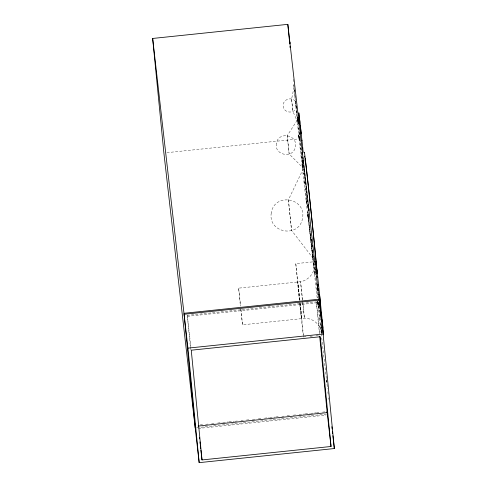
<?xml version="1.0" encoding="UTF-8"?>
<svg xmlns="http://www.w3.org/2000/svg" width="487" height="487" viewBox="0 0 487 487"><rect width="100%" height="100%" fill="white"/><g stroke="black" fill="none" stroke-linecap="round" stroke-linejoin="round"><path stroke-width="0.37" stroke-dasharray="2.44 1.83" d="M314.517 266.657C313.841 274.035 307.875 280.482 300.558 281.687L238.642 288.146L240.414 306.329M297.715 122.474L292.876 111.304L292.267 105.874L291.603 99.123L294.008 87.24M296.589 106.543C295.755 114.122 283.684 113.769 283.257 106.172C282.101 98.648 293.844 95.817 296.224 103.055M313.196 258.445L291.616 230.424L291.177 227.076L288.401 199.865L303.036 169.354M302.951 166.377L303.066 167.954L289.175 153.995L288.913 151.981L287.245 135.66L297.52 119.772M166.907 152.656L299.055 138.868L317.207 298.184M299.371 300.436L295.786 263.65L313.549 261.793M314.864 274.333L316.593 274.151M317.317 293.022L318.857 292.857M190.654 349.629L187.282 315.363L316.307 301.897L319.935 333.729M187.392 316.331L316.416 302.865M299.773 302.896L301.569 318.65L300.966 311.93L303.809 311.631L302.713 300.856M318.248 301.916L319.168 310.578L320.702 310.414M240.7 309.056L242.502 324.811L304.412 318.352C313.001 317.78 320.878 325.273 321.706 332.298L323.246 332.14M322.485 326.85L320.945 327.014L321.536 332.049M323.094 330.07L321.56 330.229L321.706 332.298M321.615 332.061L323.149 331.903M303.498 336.98L306.457 336.675M310.158 336.286L312.38 336.054M316.075 335.671L318.297 335.44M200.303 424.871L202.568 424.634M205.581 424.317L208.6 424M211.62 423.69L214.639 423.373M217.659 423.057L222.182 422.588M222.936 422.509L228.22 421.955M228.975 421.876L234.253 421.328M235.008 421.249L237.272 421.012M241.047 420.616L243.311 420.378M246.331 420.068L249.344 419.751M252.363 419.435L255.383 419.118M258.402 418.808L261.422 418.491M264.435 418.175L268.964 417.706M269.719 417.627L275.003 417.073M275.758 416.994L278.771 416.683M281.79 416.367L284.055 416.129M287.074 415.813L290.094 415.502M293.107 415.186L296.126 414.869M299.146 414.553L304.43 414.005M305.185 413.926L309.708 413.451M310.463 413.372L315.746 412.824M316.501 412.745L319.521 412.428M322.534 412.112L324.799 411.88M196.711 427.653L328.104 413.944M198.331 428.463L325.949 415.149M303.066 167.954L302.397 162.835M291.603 99.123L292.894 111.346M287.245 135.66L289.175 153.995M288.401 199.865L291.616 230.424M295.786 263.65L299.913 300.193M238.642 288.146L240.657 305.939M298.434 127.886L298.659 129.28L298.549 127.789M302.987 168.234L303.164 169.573M321.804 334.106L320.738 324.866M303.395 336.718L299.755 304.138M297.788 121.665L297.259 117.05M297.959 123.917L298.275 126.608M326.893 381.68L326.85 381.358L326.899 381.905M317.968 303.517L318.127 305.045L318.011 304.065M317.548 301.203L321.164 332.913M321.25 333.668L326.929 383.506M327.014 384.261L327.532 388.79M327.873 391.81L328.135 394.074M328.561 397.849L328.737 399.358M187.282 315.363L191.166 349.447M320.014 318.401L320.178 319.837M320.495 322.711L320.793 325.614M297.66 121.257L296.644 111.426M302.835 167.4L300.582 146.344M317.731 301.13L317.962 303.358M319.168 310.578L319.782 316.501M319.862 316.982L320.166 320.026M326.917 381.778L326.686 379.817L326.856 381.619M307.997 215.869L307.887 214.901L307.967 215.796M298.957 136.512L298.848 135.55L298.927 136.439M299.006 137.224L299.158 138.582L299.079 137.693M318.255 302.202L319.247 311.564M317.968 303.675L318.285 306.573L318.005 303.76M308.04 216.258L307.729 213.385L308.003 216.179M308.046 216.581L308.198 217.939L308.119 217.044M308.052 216.739L308.362 219.473L308.082 216.66M296.145 106.744L296.827 113.623M299 136.908L298.689 134.028L298.963 136.823M302.616 302.597L304.412 318.352L303.809 311.631M317.25 292.584L317.792 297.764M317.956 303.2L318.041 304.004M317.974 303.833L317.81 302.001L317.889 302.89M307.967 215.936L308.119 216.904M299.846 139.288L303.711 174.102L303.578 172.234M296.321 105.673L296.461 107.049M299.761 138.71L300.595 146.727M296.005 105.369L295.512 100.614M295.499 100.967L296.163 107.384M298.994 136.744L299.073 137.547M298.927 136.579L299.322 140.122L299.036 137.304M302.646 300.169L300.558 281.687L302.47 301.24M300.223 303.151L303.34 334.746M299.73 299.779L297.715 281.979L299.487 300.162M316.313 283.361L316.526 285.485M316.818 288.328L317.183 291.877M317.932 303.279L317.743 301.581M301.197 148.456L301.337 149.832M299.158 132.525L299.694 137.784M299.73 137.943L299.943 140M296.893 110.75L297.1 112.801M299.115 132.421L299.615 137.316M294.866 94.819L295.359 99.598M300.089 303.212L300.966 311.93M241.016 309.379L242.502 324.811M315.716 277.395L315.966 279.66M316.246 282.417L316.447 284.487M318.041 304.144L318.078 304.485M301.824 154.635L301.964 156.017M302.366 159.48L302.567 161.532M298.634 127.606L299.085 131.776M299.17 132.452L299.31 133.828M297.514 116.898L297.648 118.268M294.392 90.034L294.799 94.131M294.97 95.269L295.177 97.321M316.307 301.897L319.46 333.899M293.223 79.344L293.442 81.609M293.74 84.622L294.032 87.636M294.105 88.39L299.055 138.868M321.28 326.759L321.426 328.226M315.168 271.46L315.302 272.817M315.144 271.484L315.351 273.688M302.835 164.277L303.17 167.723M302.311 159.517L302.573 161.964M302.64 162.658L302.908 165.428M297.478 117.111L297.667 119.096M294.446 89.912L294.641 91.897M293.898 84.939L294.045 86.406M321.177 325.992L321.432 328.816M321.603 330.192L321.834 332.816M302.78 164.496L303.151 168.118M297.594 116.764L297.709 118.037M313.908 262.962A61.776 0.475 84 0 1 313.884 267.57A61.776 0.475 84 0 1 307.784 211.559M307.407 207.894A61.776 0.475 84 0 1 305.891 193.15M305.599 190.283A61.776 0.475 84 0 1 305.392 188.183M305.008 184.39A61.776 0.475 84 0 1 304.57 179.989M304.497 179.277A61.776 0.475 84 0 1 304.156 175.831M303.151 165.428A61.776 0.475 84 0 1 303.03 164.113M311.564 239.026A61.776 0.475 84 0 1 311.717 240.548M312.167 245.01A61.776 0.475 84 0 1 312.307 246.452M312.654 249.941A61.776 0.475 84 0 1 312.849 251.931M313.238 255.931A61.776 0.475 84 0 1 313.525 258.926M312.995 255.687A45.717 0.353 84 0 1 307.875 211.242M307.34 206.068A45.717 0.353 84 0 1 306.53 198.136M306.183 194.69A45.717 0.353 84 0 1 306.025 193.162M305.014 182.942A45.717 0.353 84 0 1 304.716 179.843M310.925 234.04A45.717 0.353 84 0 1 311.077 235.538M311.437 239.16A45.717 0.353 84 0 1 311.704 241.869M312.015 245.089A45.717 0.353 84 0 1 312.301 248.041M312.484 250.032A45.717 0.353 84 0 1 312.897 254.537M313.774 262.517A55.597 0.426 84 0 1 307.778 210.999M307.4 207.377A55.597 0.426 84 0 1 306.42 197.838M306.347 197.101A55.597 0.426 84 0 1 305.903 192.779M305.617 189.918A55.597 0.426 84 0 1 305.465 188.39M305.014 183.922A55.597 0.426 84 0 1 304.667 180.391M304.393 177.591A55.597 0.426 84 0 1 304.241 176.044M311.564 239.567A55.597 0.426 84 0 1 311.717 241.053M312.076 244.669A55.597 0.426 84 0 1 312.277 246.732M312.636 250.403A55.597 0.426 84 0 1 312.922 253.368M312.989 254.074A55.597 0.426 84 0 1 313.512 259.62M271.253 212.947C267.777 233.334 299.602 238.527 302.616 217.987C306.092 197.6 274.266 192.402 271.253 212.947M276.409 143.537C273.974 155.706 293.947 158.957 295.408 146.593C297.843 134.424 277.864 131.18 276.409 143.537"/><path stroke-width="0.73" d="M195.202 427.811L163.888 152.967L152.662 38.455L287.829 24.35L320.069 308.448M314.285 261.72L315.82 261.556L316.538 267.083M314.9 261.927L315.923 261.817M314.748 264.721L316.282 264.557L317.08 271.74M315.332 269.755L316.873 269.597L317.725 277.487M316.118 276.744L317.652 276.579L318.656 286.033M317.037 285.205L318.571 285.041L321.505 313.251L320.483 313.354M318.029 294.562L319.563 294.404L320.568 304.022L319.028 304.186M152.662 38.455L183.976 313.293L319.143 299.195M321.298 321.56L322.321 321.45L321.371 312.124M321.937 328.177L322.96 328.068L322.321 321.45M323.112 334.033L319.253 300.162L184.086 314.261L187.945 348.132L323.112 334.033L334.338 448.545L199.171 462.65L195.311 428.779L183.976 313.293M198.148 426.07L327.173 412.611L319.679 336.17M202.008 459.941L331.032 446.482L320.276 336.736L191.251 350.202L202.008 459.941L200.894 450.158M323.149 331.903L323.143 330.758M299.286 116.685L299.98 122.389M317.5 285.93L317.609 286.898M317.81 288.961L317.774 288.639M323.161 332.572L323.532 334.892L322.126 319.709M289.412 39.252L289.333 38.601L289.375 39.149M322.662 328.031L322.82 329.729M331.854 426.715L332.11 428.974M332.365 431.232L332.621 433.491M332.883 435.749L334.338 448.545M327.063 411.643L331.032 446.482M199.433 437.363L199.609 438.866M199.95 441.879L200.206 444.138M200.376 445.642L200.723 448.655M322.114 323.271L322.272 324.707M308.441 206.287L308.289 205.033L308.393 206.153M308.849 210.475L308.618 208.247M298.774 121.89L298.848 122.505L298.768 121.616M300.345 125.348L301.952 140.585M301.222 133.718L298.823 112.826L299.073 115.967M317.749 288.541L317.974 290.502L317.804 288.694M308.527 207.188L308.569 207.541M308.661 208.637L308.77 209.605L308.691 208.716M298.641 120.441L298.531 119.473L298.616 120.362M298.781 122.091L299.012 124.045L298.762 121.476M289.558 40.537L289.802 43.154L289.686 41.876M289.82 43.44L289.655 41.797M317.652 287.287L317.335 284.39L317.615 287.202M308.521 206.987L308.606 207.931M298.677 120.673L298.379 117.957L298.616 120.508M289.643 41.474L289.534 40.439L289.613 41.395M317.579 286.959L317.664 287.762M301.94 140.201L302.774 148.218M308.606 207.772L308.685 208.57M308.539 207.608L308.624 208.406M289.576 41.151L289.655 41.955M302.689 147.634L303.206 152.413M308.575 207.846L308.502 207.121M308.648 208.333L308.886 210.573M300.692 132.367L300.844 133.87M289.722 42.119L289.868 43.568M317.579 286.819L317.494 285.918M320.178 309.738L320.513 312.964M320.659 314.474L320.951 317.487M321.177 319.746L321.396 322.01M321.657 324.805L321.804 326.314M287.829 24.35L289.308 39.417M289.528 41.675L289.753 43.94M289.972 46.198L290.118 47.708M187.945 348.132L199.171 462.65M316.769 271.977L316.903 273.341M317.767 288.414L317.816 288.974M299.761 122.882L299.895 124.27M299.298 118.511L299.432 119.893M316.325 267.083L316.513 269.201M316.1 265.105L315.82 261.556M316.276 267.071L316.398 268.38M299.505 120.155L299.249 117.044M302.183 152.547A61.776 0.475 84 0 1 302.39 154.008M302.78 157.112A61.776 0.475 84 0 1 302.987 158.865M303.145 160.168A61.776 0.475 84 0 1 303.486 163.09M303.76 165.507A61.776 0.475 84 0 1 303.979 167.455M304.138 168.819A61.776 0.475 84 0 1 304.46 171.71M304.631 173.22A61.776 0.475 84 0 1 304.886 175.557M305.136 177.834A61.776 0.475 84 0 1 305.367 179.934M305.605 182.101A61.776 0.475 84 0 1 305.848 184.33M306.092 186.606A61.776 0.475 84 0 1 306.341 188.919M306.591 191.257A61.776 0.475 84 0 1 306.749 192.682M307.06 195.591A61.776 0.475 84 0 1 307.212 197.065M307.534 200.06A61.776 0.475 84 0 1 307.693 201.569M308.009 204.589A61.776 0.475 84 0 1 308.174 206.098M308.478 209.026A61.776 0.475 84 0 1 308.63 210.481M317 273.657A61.776 0.475 84 0 1 316.873 272.769M304.728 157.307A61.776 0.475 84 0 1 304.631 156.132M304.369 152.869A61.776 0.475 84 0 1 310.055 201.855A61.776 0.475 84 0 1 317.147 273.682M305.203 161.337A55.597 0.426 84 0 1 305.057 159.559M305.112 158.372A55.597 0.426 84 0 1 310.499 206.537A55.597 0.426 84 0 1 316.24 264.094M316.282 264.624A55.597 0.426 84 0 1 316.373 267.588"/></g></svg>
